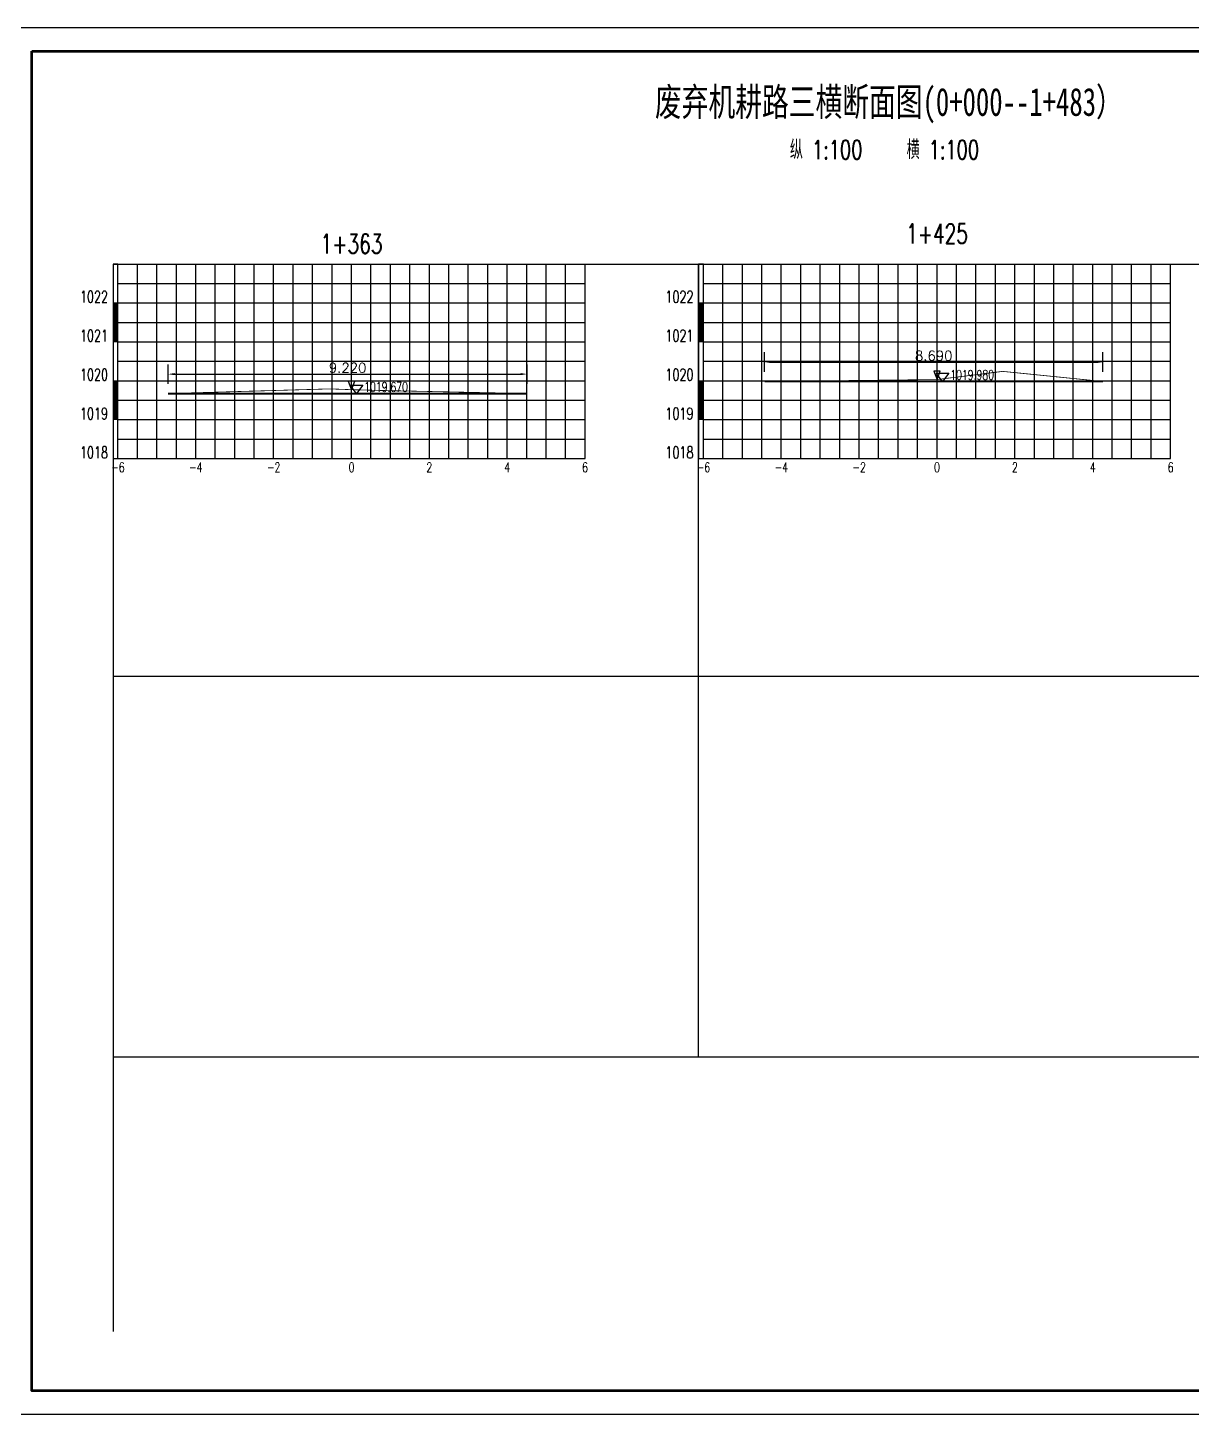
# Model space of a CAD drawing. Extents: x 695776 to 1250176, y 4443437 to 9025597.
# Drawn here: x 950670 to 980584, y 4538450 to 4574090 of the extents above; entities that cross this region are included whole.
import ezdxf
from ezdxf.enums import TextEntityAlignment as Align

# ---------------------------------------------------------------- set-up
doc = ezdxf.new("R2010")
doc.units = 0
doc.header["$LTSCALE"] = 0.5
doc.header["$PDSIZE"] = 0.2
doc.linetypes.add('ACAD_ISO07W100', pattern=[3.5, 0.5, -3])
doc.linetypes.add('CENTER2', pattern=[28.575, 19.05, -3.175, 3.175, -3.175])
doc.layers.get('0').update_dxf_attribs({"linetype": 'CONTINUOUS'})
doc.layers.get('Defpoints').update_dxf_attribs({"linetype": 'CONTINUOUS'})
for name, color, linetype in [('KEDU', 7, 'CONTINUOUS'), ('MIGE', 4, 'ACAD_ISO07W100'), ('MIGE1', 11, 'CONTINUOUS'), ('SANJIAO', 212, 'CONTINUOUS'), ('SHEJI', 1, 'CONTINUOUS'), ('YUANSHI', 2, 'CONTINUOUS'), ('ZHOUXIAN', 20, 'CENTER2'), ('图框', 7, 'CONTINUOUS'), ('辅助线', 3, 'CONTINUOUS')]:
    doc.layers.add(name, color=color, linetype=linetype)
doc.styles.get("Standard").update_dxf_attribs({"font": 'rs.shx', "bigfont": 'hztxt.shx'})
doc.styles.add('仿宋', font='仿宋_GB2312.ttf', dxfattribs={"width": 0.7})
doc.dimstyles.get("Standard").update_dxf_attribs({"dimtxt": 0.18, "dimasz": 0.18, "dimexe": 0.18, "dimexo": 0.0625, "dimgap": 0.09, "dimtad": 0, "dimtih": 1, "dimtoh": 1, "dimdec": 4, "dimzin": 0, "dimdsep": 46, "dimtxsty": 'Standard', "dimcen": 0.09, "dimadec": 0, "dimazin": 0, "dimtfac": 1, "dimtdec": 4, "dimtofl": 0, "dimtmove": 0, "dimatfit": 3, "dimfxl": 0, "dimtolj": 1, "dimtzin": 0, "dimarcsym": 0})

# ---------------------------------------------------------------- blocks, each defined once
blk = doc.blocks.new('zhunghao')
blk.add_lwpolyline([(0, 0), (0.33, 0.86), (-0.33, 0.86), (0, 0)])
blk = doc.blocks.new('ele_sym08')
blk.add_line((0, 0), (5.6, 0))
blk.add_lwpolyline([(0.9, 0), (0.25, 0.86), (1.55, 0.86), (0.9, 0)])
at = {"width": 0.7}
blk.add_attdef('ELEVAT', (1.7, 0.18), '', height=1, dxfattribs=at)
blk = doc.blocks.new('*D671')
at = {"color": 0, "lineweight": -2}
for p, q in [((954277, 4564936), (954277, 4565436)), ((954440, 4565186), (963335, 4565186)), ((963497, 4564936), (963497, 4565436))]:
    blk.add_line(p, q, dxfattribs=at)
at = {"color": 0}
for points in [[(954440, 4565213), (954440, 4565159), (954277, 4565186)], [(963335, 4565213), (963335, 4565159), (963497, 4565186)]]:
    blk.add_solid(points, dxfattribs=at)
at = {"layer": 'Defpoints', "color": 0}
for p in [(963497, 4565186), (954277, 4564686), (963497, 4564686)]:
    blk.add_point(p, dxfattribs=at)
at = {"color": 0, "insert": (958887, 4565349), "char_height": 250, "attachment_point": 5}
blk.add_mtext('\\A1;9.220', dxfattribs=at)
blk = doc.blocks.new('bc1_100')
blk.add_lwpolyline([(0.064, 1), (-0.063, 1), (-0.063, 0), (0.064, 0)], close=True)
at = {"width": 0.7}
blk.add_attdef('BC', text='', height=0.3, dxfattribs=at).set_placement((-0.193, 0.007), align=Align.RIGHT)
blk = doc.blocks.new('bc0_100')
for p, q in [((-0.063, 1), (-0.063, 0)), ((0.063, 0), (0.063, 1))]:
    blk.add_line(p, q)
at = {"const_width": 0.126}
blk.add_lwpolyline([(0, 1), (0, 0)], dxfattribs=at)
at = {"width": 0.7}
blk.add_attdef('BC', text='', height=0.3, dxfattribs=at).set_placement((-0.193, 0.007), align=Align.RIGHT)
blk = doc.blocks.new('*D672')
at = {"color": 0, "lineweight": -2}
for p, q in [((969598, 4565246), (969598, 4565746)), ((969760, 4565496), (978125, 4565496)), ((978288, 4565246), (978288, 4565746))]:
    blk.add_line(p, q, dxfattribs=at)
at = {"color": 0}
for points in [[(969760, 4565523), (969760, 4565469), (969598, 4565496)], [(978125, 4565523), (978125, 4565469), (978288, 4565496)]]:
    blk.add_solid(points, dxfattribs=at)
at = {"layer": 'Defpoints', "color": 0}
for p in [(978288, 4565496), (969598, 4564996), (978288, 4564996)]:
    blk.add_point(p, dxfattribs=at)
at = {"color": 0, "insert": (973943, 4565659), "char_height": 250, "attachment_point": 5}
blk.add_mtext('\\A1;8.690', dxfattribs=at)

msp = doc.modelspace()

# ---------------------------------------------------------------- linework, layer by layer
at = {"layer": 'MIGE', "linetype": 'Continuous'}
for p, q in [((953487.0815, 4563016.1388), (953487.0815, 4568016.1388)), ((954487.0815, 4563016.1388), (954487.0815, 4568016.1388)), ((955487.0815, 4563016.1388), (955487.0815, 4568016.1388)), ((956487.0815, 4563016.1388), (956487.0815, 4568016.1388)), ((957487.0815, 4563016.1388), (957487.0815, 4568016.1388)), ((958487.0815, 4563016.1388), (958487.0815, 4568016.1388)), ((959487.0815, 4563016.1388), (959487.0815, 4568016.1388)), ((960487.0815, 4563016.1388), (960487.0815, 4568016.1388)), ((961487.0815, 4563016.1388), (961487.0815, 4568016.1388)), ((962487.0815, 4563016.1388), (962487.0815, 4568016.1388)), ((963487.0815, 4563016.1388), (963487.0815, 4568016.1388)), ((964487.0815, 4563016.1388), (964487.0815, 4568016.1388)), ((968527.552, 4563016.1388), (968527.552, 4568016.1388)), ((969527.552, 4563016.1388), (969527.552, 4568016.1388)), ((970527.552, 4563016.1388), (970527.552, 4568016.1388)), ((971527.552, 4563016.1388), (971527.552, 4568016.1388)), ((972527.552, 4563016.1388), (972527.552, 4568016.1388)), ((973527.552, 4563016.1388), (973527.552, 4568016.1388)), ((974527.552, 4563016.1388), (974527.552, 4568016.1388)), ((975527.552, 4563016.1388), (975527.552, 4568016.1388)), ((976527.552, 4563016.1388), (976527.552, 4568016.1388)), ((977527.552, 4563016.1388), (977527.552, 4568016.1388)), ((978527.552, 4563016.1388), (978527.552, 4568016.1388)), ((979527.552, 4563016.1388), (979527.552, 4568016.1388)), ((952987.0815, 4567516.1388), (964987.0815, 4567516.1388)), ((968027.552, 4567516.1388), (980027.552, 4567516.1388)), ((952987.0815, 4566516.1388), (964987.0815, 4566516.1388)), ((968027.552, 4566516.1388), (980027.552, 4566516.1388)), ((952987.0815, 4565516.1388), (964987.0815, 4565516.1388)), ((968027.552, 4565516.1388), (980027.552, 4565516.1388)), ((952987.0815, 4564516.1388), (964987.0815, 4564516.1388)), ((968027.552, 4564516.1388), (980027.552, 4564516.1388)), ((952987.0815, 4563516.1388), (964987.0815, 4563516.1388)), ((968027.552, 4563516.1388), (980027.552, 4563516.1388))]:
    msp.add_line(p, q, dxfattribs=at)
at = {"layer": 'MIGE1'}
for p, q in [((952987.0815, 4568016.1388), (964987.0815, 4568016.1388)), ((952987.0815, 4563016.1388), (952987.0815, 4568016.1388)), ((953987.0815, 4563016.1388), (953987.0815, 4568016.1388)), ((954987.0815, 4563016.1388), (954987.0815, 4568016.1388)), ((955987.0815, 4563016.1388), (955987.0815, 4568016.1388)), ((956987.0815, 4563016.1388), (956987.0815, 4568016.1388)), ((957987.0815, 4563016.1388), (957987.0815, 4568016.1388)), ((958987.0815, 4563016.1388), (958987.0815, 4568016.1388)), ((959987.0815, 4563016.1388), (959987.0815, 4568016.1388)), ((960987.0815, 4563016.1388), (960987.0815, 4568016.1388)), ((961987.0815, 4563016.1388), (961987.0815, 4568016.1388)), ((962987.0815, 4563016.1388), (962987.0815, 4568016.1388)), ((963987.0815, 4563016.1388), (963987.0815, 4568016.1388)), ((964987.0815, 4563016.1388), (964987.0815, 4568016.1388)), ((968027.552, 4568016.1388), (980027.552, 4568016.1388)), ((968027.552, 4563016.1388), (968027.552, 4568016.1388)), ((969027.552, 4563016.1388), (969027.552, 4568016.1388)), ((970027.552, 4563016.1388), (970027.552, 4568016.1388)), ((971027.552, 4563016.1388), (971027.552, 4568016.1388)), ((972027.552, 4563016.1388), (972027.552, 4568016.1388)), ((973027.552, 4563016.1388), (973027.552, 4568016.1388)), ((974027.552, 4563016.1388), (974027.552, 4568016.1388)), ((975027.552, 4563016.1388), (975027.552, 4568016.1388)), ((976027.552, 4563016.1388), (976027.552, 4568016.1388)), ((977027.552, 4563016.1388), (977027.552, 4568016.1388)), ((978027.552, 4563016.1388), (978027.552, 4568016.1388)), ((979027.552, 4563016.1388), (979027.552, 4568016.1388)), ((980027.552, 4563016.1388), (980027.552, 4568016.1388)), ((952987.0815, 4567016.1388), (964987.0815, 4567016.1388)), ((968027.552, 4567016.1388), (980027.552, 4567016.1388)), ((952987.0815, 4566016.1388), (964987.0815, 4566016.1388)), ((968027.552, 4566016.1388), (980027.552, 4566016.1388)), ((952987.0815, 4565016.1388), (964987.0815, 4565016.1388)), ((968027.552, 4565016.1388), (980027.552, 4565016.1388)), ((952987.0815, 4564016.1388), (964987.0815, 4564016.1388)), ((968027.552, 4564016.1388), (980027.552, 4564016.1388)), ((952987.0815, 4563016.1388), (964987.0815, 4563016.1388)), ((968027.552, 4563016.1388), (980027.552, 4563016.1388))]:
    msp.add_line(p, q, dxfattribs=at)
at = {"layer": 'SHEJI', "const_width": 50}
for points in [[(969597.552, 4564996.1388), (974027.552, 4564996.1388), (978287.552, 4564996.1388)], [(954277.0815, 4564686.1388), (958987.0815, 4564686.1388), (963497.0815, 4564686.1388)]]:
    msp.add_lwpolyline(points, dxfattribs=at)
at = {"layer": 'YUANSHI', "const_width": 20}
for points in [[(969597.552, 4564996.1388), (974027.552, 4565046.1388), (975717.552, 4565256.1388), (978287.552, 4564996.1388)], [(954277.0815, 4564686.1388), (958427.0815, 4564806.1388), (958987.0815, 4564786.1388), (959727.0815, 4564766.1388), (963497.0815, 4564686.1388)]]:
    msp.add_lwpolyline(points, dxfattribs=at)
at = {"layer": 'ZHOUXIAN'}
for p, q in [((974027.552, 4564496.1388), (974027.552, 4565756.1388)), ((958987.0815, 4564186.1388), (958987.0815, 4565306.1388))]:
    msp.add_line(p, q, dxfattribs=at)
at = {"layer": '图框', "linetype": 'Continuous', "lineweight": -2, "flags": 128}
msp.add_lwpolyline([(947776.0295, 4574089.599), (947776.0295, 4538449.599), (998176.0295, 4538449.599), (998176.0295, 4574089.599), (947776.0295, 4574089.599)], dxfattribs=at)
at = {"layer": '图框', "linetype": 'Continuous', "lineweight": 60, "flags": 128}
msp.add_lwpolyline([(950776.0295, 4573489.599), (997576.0295, 4573489.599), (997576.0295, 4539049.599), (950776.0295, 4539049.599), (950776.0295, 4573489.599)], dxfattribs=at)
at = {"layer": '辅助线'}
for points in [[(952860.886, 4568016.1388), (995726.3991, 4568016.1388)], [(952860.886, 4568016.1388), (952860.886, 4540573.0659)], [(967901.3565, 4547633.5904), (967901.3565, 4568016.1388)], [(952860.886, 4557419.8741), (995316.2276, 4557419.8741)], [(952860.886, 4547633.5904), (994866.2075, 4547633.5904)]]:
    msp.add_lwpolyline(points, dxfattribs=at)

# ---------------------------------------------------------------- block references
at = {"xscale": 250, "yscale": 250, "zscale": 250}
for p, values in [((973942.552, 4564996.1388), {'ELEVAT': '1019.980'}), ((958887.0815, 4564686.1388), {'ELEVAT': '1019.670'})]:
    msp.add_blockref('ele_sym08', p, dxfattribs=at).add_auto_attribs(values)
at = {"layer": 'KEDU', "xscale": 1000, "yscale": 1000, "zscale": 1000}
for name, p, values in [('bc1_100', (952923.8335, 4567016.1388), {'BC': '1022'}), ('bc1_100', (967964.304, 4567016.1388), {'BC': '1022'}), ('bc0_100', (952923.8335, 4566016.1388), {'BC': '1021'}), ('bc0_100', (967964.304, 4566016.1388), {'BC': '1021'}), ('bc1_100', (952923.8335, 4565016.1388), {'BC': '1020'}), ('bc1_100', (967964.304, 4565016.1388), {'BC': '1020'}), ('bc0_100', (952923.8335, 4564016.1388), {'BC': '1019'}), ('bc0_100', (967964.304, 4564016.1388), {'BC': '1019'}), ('bc1_100', (952923.8335, 4563016.1388), {'BC': '1018'}), ('bc1_100', (967964.304, 4563016.1388), {'BC': '1018'})]:
    msp.add_blockref(name, p, dxfattribs=at).add_auto_attribs(values)
at = {"layer": 'SANJIAO', "xscale": 250, "yscale": 250, "zscale": 250}
for p in [(974027.552, 4565046.1388), (958987.0815, 4564786.1388)]:
    msp.add_blockref('zhunghao', p, dxfattribs=at)

# ---------------------------------------------------------------- texts
at = {"width": 0.7}
for s, p in [('1+363', (958987.0815, 4568286.1388)), ('1+425', (974027.552, 4568546.1388))]:
    msp.add_text(s, height=500, dxfattribs=at).set_placement(p, align=Align.CENTER)
at = {"layer": 'KEDU', "width": 0.7}
for s, p in [('-6', (952987.0815, 4562666.1388)), ('-4', (954987.0815, 4562666.1388)), ('-2', (956987.0815, 4562666.1388)), ('0', (958987.0815, 4562666.1388)), ('0', (958987.0815, 4562666.1388)), ('2', (960987.0815, 4562666.1388)), ('4', (962987.0815, 4562666.1388)), ('6', (964987.0815, 4562666.1388)), ('-6', (968027.552, 4562666.1388)), ('-4', (970027.552, 4562666.1388)), ('-2', (972027.552, 4562666.1388)), ('0', (974027.552, 4562666.1388)), ('0', (974027.552, 4562666.1388)), ('2', (976027.552, 4562666.1388)), ('4', (978027.552, 4562666.1388)), ('6', (980027.552, 4562666.1388))]:
    msp.add_text(s, height=250, dxfattribs=at).set_placement(p, align=Align.CENTER)
at = {"layer": '图框', "style": '仿宋', "width": 0.7}
msp.add_text('废弃机耕路三横断面图(0+000--1+483）', height=720, dxfattribs=at).set_placement((972791.002, 4571823.8249), align=Align.CENTER)
at = {"layer": '图框', "width": 0.7}
for p in [(972677.6935, 4570714.6589), (972677.6961, 4570714.6594)]:
    msp.add_text('纵 1:100    横 1:100', height=480, dxfattribs=at).set_placement(p, align=Align.CENTER)

# ---------------------------------------------------------------- dimensions: what is measured, and where the dimension line sits
for base, p1, p2, picture, middle in [((963497.0815, 4565186.1388), (954277.0815, 4564686.1388), (963497.0815, 4564686.1388), '*D671', (958887.0815, 4565348.6388)), ((978287.552, 4565496.1388), (969597.552, 4564996.1388), (978287.552, 4564996.1388), '*D672', (973942.552, 4565658.6388))]:
    dim = msp.add_linear_dim(base=base, p1=p1, p2=p2, dimstyle='Standard', override={"dimtxt": 250, "dimasz": 162.5, "dimexe": 250, "dimexo": 250, "dimgap": 37.5, "dimtad": 1, "dimtih": 0, "dimtoh": 0, "dimdec": 3, "dimlfac": 0.001})
    dim.commit()
    dim.dimension.update_dxf_attribs({"geometry": picture, "text_midpoint": middle})

doc.saveas('drawing.dxf')
